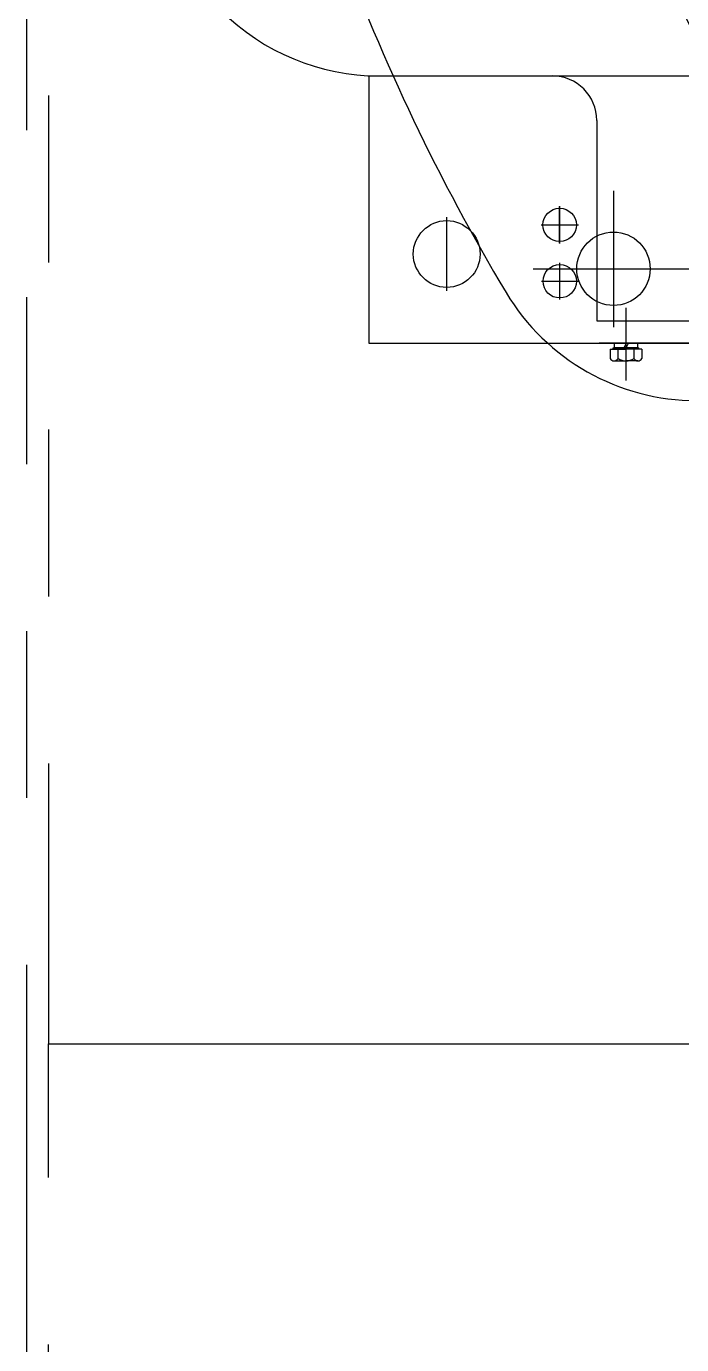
# Model space of a CAD drawing. Header units: millimetres. Extents: x 0 to 12600, y 0 to 8910.
# Drawn here: x 3163 to 3458, y 3569 to 4161 of the extents above; entities that cross this region are included whole.
import ezdxf

# ---------------------------------------------------------------- set-up
doc = ezdxf.new("R2010")
doc.units = ezdxf.units.MM
doc.header["$LTSCALE"] = 300
for name, pattern in [('G', [2, 1.25, -0.25, 0.25, -0.25]), ('K', [2.5, 1.25, -0.25, 0.25, -0.25, 0.25, -0.25]), ('PF_CENTER', [30, 18.75, -3.75, 3.75, -3.75])]:
    doc.linetypes.add(name, pattern=pattern)
for name, color, linetype in [('01', 7, 'Continuous'), ('05', 4, 'G'), ('07', 6, 'K'), ('LINE_PART', 7, 'Continuous'), ('SMPEN_CENTER', 1, 'PF_CENTER'), ('SMPEN_THICK', 7, 'Continuous')]:
    doc.layers.add(name, color=color, linetype=linetype)

# ---------------------------------------------------------------- blocks, each defined once
blk = doc.blocks.new('WASHER_13')
at = {"layer": 'LINE_PART', "ltscale": 8}
for p, q in [((5.1, 2.1), (-5.1, 2.1)), ((-5.1, 2.1), (-5.1, 0)), ((-5.1, 0), (5.1, 0)), ((0, 0), (-1.05, 2.1)), ((0, 2.1), (1.05, 0)), ((5.1, 0), (5.1, 2.1))]:
    blk.add_line(p, q, dxfattribs=at)
blk = doc.blocks.new('ewrewr')
for p, q in [((-3452.63, 4623.53), (-3452.63, 5188.53)), ((-3572.74, 4623.53), (-3452.63, 4623.53)), ((-3562.63, 4623.53), (-3462.63, 4623.53))]:
    blk.add_line(p, q)
at = {"layer": '05', "ltscale": 8}
blk.add_line((-3435.8, 4739.16), (-3468.52, 4739.16), dxfattribs=at)
at = {"layer": 'LINE_PART', "ltscale": 8}
for p, q in [((-3450.53, 4733.36), (-3450.53, 4744.96)), ((-3449.93, 4744.96), (-3450.53, 4744.96)), ((-3449.93, 4746.35), (-3445.65, 4746.35)), ((-3449.93, 4746.35), (-3449.93, 4739.16)), ((-3444.63, 4744.55), (-3444.63, 4739.16)), ((-3449.93, 4742.75), (-3445.65, 4742.75)), ((-3449.93, 4731.97), (-3449.93, 4739.16)), ((-3444.63, 4733.77), (-3444.63, 4739.16)), ((-3449.93, 4733.36), (-3450.53, 4733.36)), ((-3449.93, 4735.56), (-3445.65, 4735.56)), ((-3449.93, 4731.97), (-3445.65, 4731.97))]:
    blk.add_line(p, q, dxfattribs=at)
for centre, radius, start, end in [((-3446.73, 4744.55), 2.1, 301.12449, 58.87551), ((-3451.51, 4739.16), 6.88, 328.48507, 31.51493), ((-3446.73, 4733.77), 2.1, 301.12449, 58.87551)]:
    blk.add_arc(centre, radius, start, end, dxfattribs=at)
for p in [(-3452.63, 4739.16), (-3450.53, 4739.16)]:
    blk.add_point(p, dxfattribs=at)
at = {"layer": 'SMPEN_CENTER', "ltscale": 8}
for p, q in [((-3505.73, 4701), (-3505.73, 4717.75)), ((-3505.73, 4701.08), (-3505.73, 4717.58)), ((-3480.38, 4701.13), (-3480.38, 4717.63)), ((-3480.38, 4701.76), (-3480.38, 4716.99)), ((-3497.35, 4709.38), (-3514.11, 4709.38)), ((-3497.48, 4709.33), (-3513.98, 4709.33)), ((-3472.13, 4709.38), (-3488.63, 4709.38)), ((-3472.77, 4709.38), (-3488, 4709.38)), ((-3476.13, 4658.53), (-3509.13, 4658.53))]:
    blk.add_line(p, q, dxfattribs=at)
at = {"layer": 'SMPEN_THICK', "ltscale": 8}
for p, q in [((-3572.63, 4628.03), (-3572.63, 5184.03)), ((-3462.63, 4726.03), (-3462.63, 5086.03)), ((-3452.63, 5086.03), (-3452.63, 4727.16)), ((-3552.63, 4726.03), (-3462.63, 4726.03))]:
    blk.add_line(p, q, dxfattribs=at)
for centre, radius in [((-3505.73, 4709.33), 7.5), ((-3480.38, 4709.38), 7.5), ((-3492.63, 4658.53), 15)]:
    blk.add_circle(centre, radius, dxfattribs=at)
for centre, radius, start, end in [((-3552.63, 4706.03), 20, 90, 180), ((-3672.63, 4628.03), 100, 270, 360)]:
    blk.add_arc(centre, radius, start, end, dxfattribs=at)
at = {"layer": 'LINE_PART', "ltscale": 8, "xscale": -1, "rotation": 269.9999999043256}
blk.add_blockref('WASHER_13', (-3452.63, 4739.16), dxfattribs=at)
blk = doc.blocks.new('00')
at = {"layer": '01', "color": 7, "linetype": 'Continuous'}
blk.add_circle((1252.11, 4014.08), 16.5, dxfattribs=at)
for centre, radius, start, end in [((1996.11, 4478.84), 924, 189.18198, 210.96826), ((1289.57, 4054.84), 100, 210.96826, 270)]:
    blk.add_arc(centre, radius, start, end, dxfattribs=at)
at = {"layer": '05'}
for p, q in [((1252.11, 4049.04), (1252.11, 3987.8)), ((1215.99, 4014.08), (1567.76, 4014.08))]:
    blk.add_line(p, q, dxfattribs=at)

msp = doc.modelspace()

# ---------------------------------------------------------------- linework, layer by layer
at = {"layer": '07', "color": 6, "linetype": 'K'}
for p, q in [((3163.076, 6739.821), (3163.076, 2294.821)), ((3173.076, 5330.33), (3173.076, 3704.33)), ((3173.076, 3704.33), (10720.076, 3704.33)), ((3173.076, 3704.33), (10720.076, 3704.33)), ((3173.076, 2294.33), (3173.076, 3704.33))]:
    msp.add_line(p, q, dxfattribs=at)
msp.add_circle((4171.076, 4517.749), 793.75, dxfattribs=at)

# ---------------------------------------------------------------- block references
at = {"layer": '01'}
msp.add_blockref('00', (2174.963, 38.484), dxfattribs=at)
at = {"layer": '01', "rotation": 270}
msp.add_blockref('ewrewr', (-1306.458, 566.555), dxfattribs=at)

doc.saveas('drawing.dxf')
